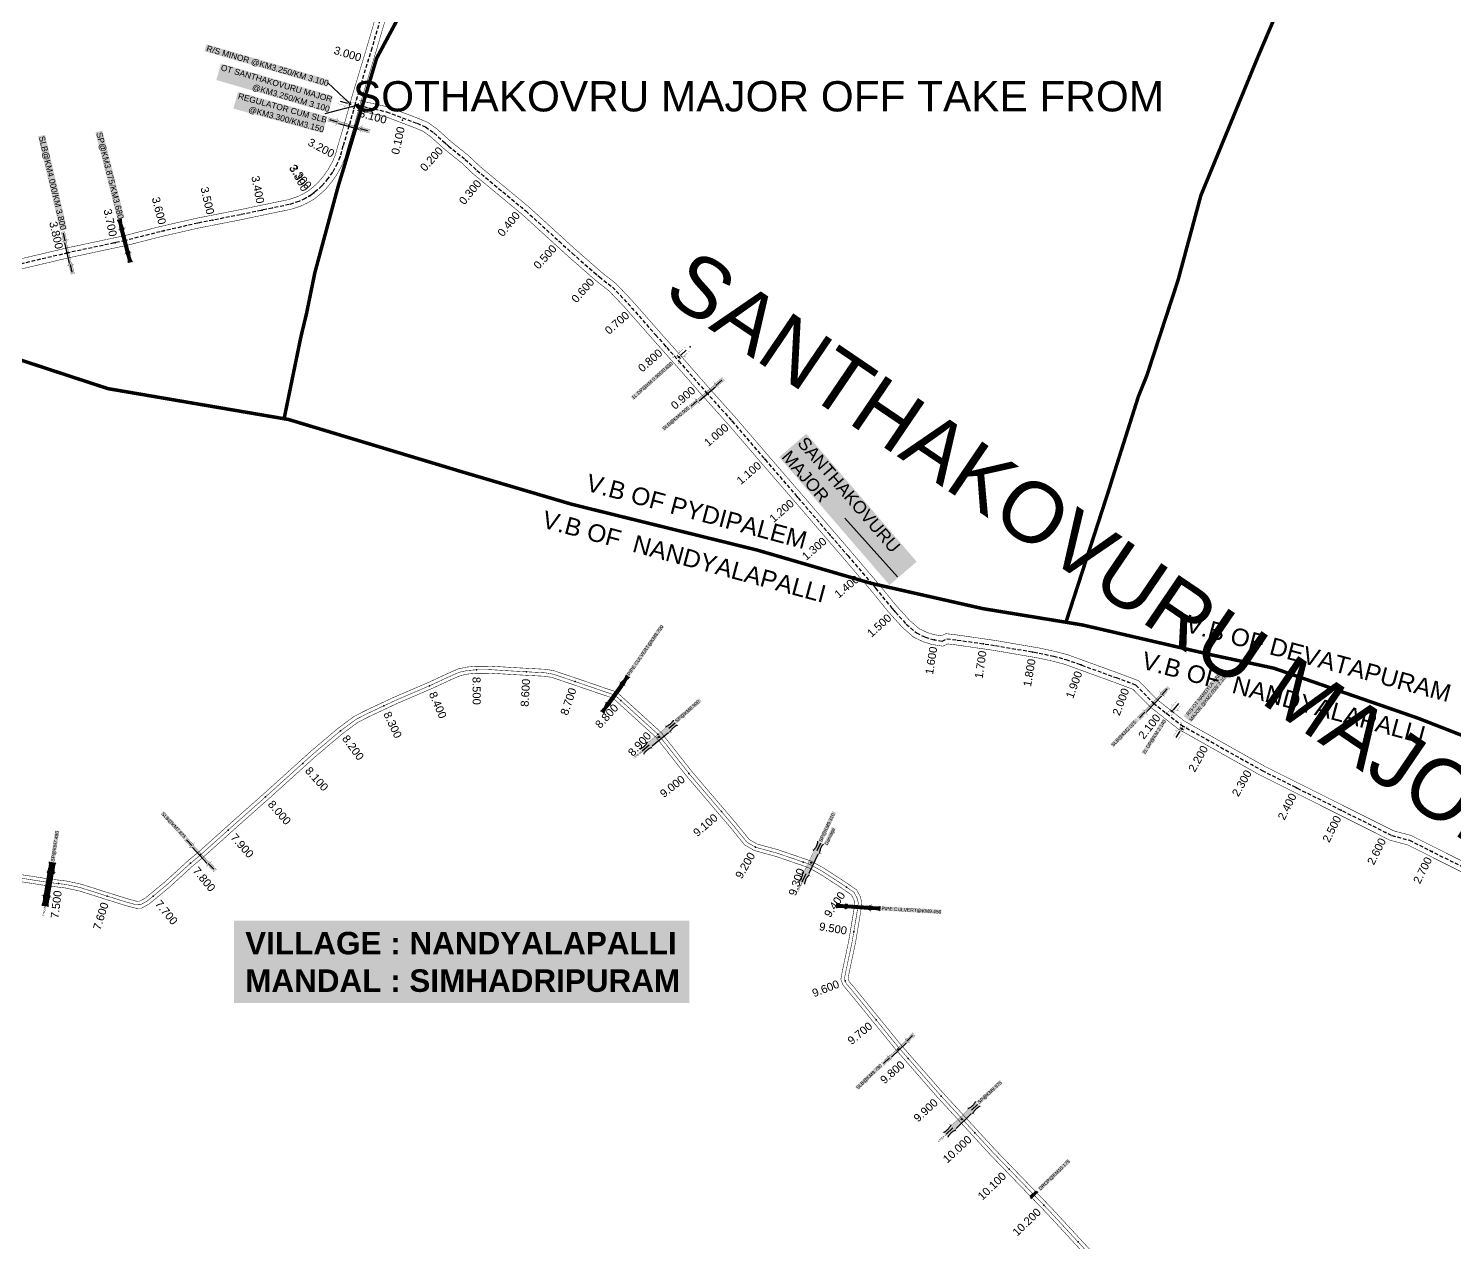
# Model space of a CAD drawing. Header units: inches. Extents: x 174104 to 230935, y 1583276 to 1631460.
# Drawn here: x 194413 to 197264, y 1622188 to 1624615 of the extents above; entities that cross this region are included whole.
import ezdxf
from ezdxf.enums import TextEntityAlignment as Align

# ---------------------------------------------------------------- set-up
doc = ezdxf.new("R2010")
doc.units = ezdxf.units.IN
doc.header["$LTSCALE"] = 15
doc.header["$MEASUREMENT"] = 0
doc.linetypes.add('ACAD_ISO02W100', pattern=[15, 12, -3])
doc.linetypes.add('HIDDEN2', pattern=[0.1875, 0.125, -0.0625])
for name, color, linetype in [('CANAL1', 7, 'Continuous'), ('CHANAGE', 1, 'Continuous'), ('CS', 134, 'Continuous'), ('FeatureAttribs', 7, 'Continuous'), ('POINT', 2, 'Continuous'), ('RE REMARKS', 7, 'Continuous'), ('STRUCTURE', 5, 'Continuous'), ('TEXT', 1, 'Continuous'), ('text2', 7, 'Continuous'), ('VB', 72, 'Continuous'), ('VILLAGE BOUNDRY', 5, 'Continuous')]:
    doc.layers.add(name, color=color, linetype=linetype)
doc.styles.get("Standard").update_dxf_attribs({"font": 'arial.ttf'})
doc.dimstyles.get("Standard").update_dxf_attribs({"dimtxt": 0.18, "dimasz": 0.18, "dimexe": 0.18, "dimexo": 0.0625, "dimgap": 0.09, "dimtad": 0, "dimtih": 1, "dimtoh": 1, "dimdec": 4, "dimzin": 0, "dimdsep": 46, "dimtxsty": 'Standard', "dimcen": 0.09, "dimadec": 0, "dimazin": 0, "dimtfac": 1, "dimtdec": 4, "dimtofl": 0, "dimtmove": 0, "dimatfit": 3, "dimfxl": 1, "dimtolj": 1, "dimtzin": 0, "dimarcsym": 0})

# ---------------------------------------------------------------- blocks, each defined once
blk = doc.blocks.new('FEATURE')
at = {"layer": 'FeatureAttribs'}
blk.add_attdef('NAME', (0, 0), '', height=1, dxfattribs=at)
blk = doc.blocks.new('DROP')
h = blk.add_hatch()
h.set_pattern_fill('ANSI31', color=1, scale=10, angle=45)
h.set_pattern_definition([(90, (-324.4107, -25.7687), (-1.25, 0), [])])
h.paths.add_polyline_path([(-9.9, -4.3), (-13.8, 4.1), (13.8, 4.1), (10.2, -4.3)])
at = {"layer": 'STRUCTURE', "color": 5, "const_width": 0.49}
blk.add_lwpolyline([(-9.9, -4.3), (-13.8, 4.1), (13.8, 4.1), (10.2, -4.3), (-9.9, -4.3)], dxfattribs=at)
at = {"layer": 'STRUCTURE', "color": 5}
blk.add_circle((0, 0), 1.33, dxfattribs=at)
blk = doc.blocks.new('SP')
at = {"layer": 'STRUCTURE'}
h = blk.add_hatch(dxfattribs=at)
h.set_pattern_fill('DASH', color=256, scale=8, style=0)
edge = h.paths.add_edge_path()
edge.add_spline(control_points=[(769825.7, 1706742.1), (769825.3, 1706741.8), (769823.8, 1706740.8), (769820.9, 1706740.3), (769817, 1706739.7), (769811.4, 1706738.9), (769804, 1706739.7), (769798.4, 1706741), (769795.6, 1706741.6)], knot_values=[0, 0, 0, 0, 1.613557, 5.24513, 8.624976, 13.470124, 22.190216, 30.746377, 30.746377, 30.746377, 30.746377], degree=3, periodic=0)
edge.add_line((769795.6, 1706741.6), (769792.6, 1706739.6))
edge.add_line((769792.6, 1706739.6), (769732.6, 1706739.6))
edge.add_line((769732.6, 1706739.6), (769729.6, 1706741.6))
edge.add_spline(control_points=[(769729.6, 1706741.6), (769726.9, 1706740.9), (769721.3, 1706739.5), (769713.9, 1706738.5), (769708.3, 1706739.1), (769704.4, 1706739.6), (769701.5, 1706740), (769700, 1706741), (769699.5, 1706741.3)], knot_values=[0, 0, 0, 0, 8.556161, 17.276253, 22.121402, 25.501247, 29.13282, 30.746377, 30.746377, 30.746377, 30.746377], degree=3, periodic=0)
edge.add_line((769699.5, 1706741.3), (769699.5, 1706722.1))
edge.add_spline(control_points=[(769699.5, 1706722.1), (769700, 1706722.4), (769701.4, 1706723.4), (769704.3, 1706724), (769708.2, 1706724.5), (769713.8, 1706725.3), (769721.2, 1706724.5), (769726.8, 1706723.3), (769729.6, 1706722.6)], knot_values=[0, 0, 0, 0, 1.613557, 5.24513, 8.624976, 13.470124, 22.190216, 30.746377, 30.746377, 30.746377, 30.746377], degree=3, periodic=0)
edge.add_line((769729.6, 1706722.6), (769732.6, 1706724.6))
edge.add_line((769732.6, 1706724.6), (769792.6, 1706724.6))
edge.add_line((769792.6, 1706724.6), (769795.6, 1706722.6))
edge.add_spline(control_points=[(769795.6, 1706722.6), (769798.4, 1706723.3), (769803.9, 1706724.8), (769811.3, 1706725.8), (769817, 1706725.1), (769820.9, 1706724.7), (769823.8, 1706724.2), (769825.2, 1706723.3), (769825.7, 1706723)], knot_values=[0, 0, 0, 0, 8.556161, 17.276253, 22.121402, 25.501247, 29.13282, 30.746377, 30.746377, 30.746377, 30.746377], degree=3, periodic=0)
edge.add_line((769825.7, 1706723), (769825.7, 1706742.1))
h.paths.add_polyline_path([(769764.2, 1706732.1, -1), (769761.1, 1706732.1, -1)], flags=0)
h.paths.add_polyline_path([(769761.1, 1706732.1, 1), (769764.2, 1706732.1, 1)], flags=16)
at = {"layer": 'STRUCTURE', "const_width": 0.628}
for points in [[(769726.6, 1706747.6), (769726.6, 1706743.6), (769732.6, 1706739.6), (769792.6, 1706739.6), (769798.6, 1706743.6), (769798.6, 1706747.6)], [(769726.6, 1706716.6), (769726.6, 1706720.6), (769732.6, 1706724.6), (769792.6, 1706724.6), (769798.6, 1706720.6), (769798.6, 1706716.6)]]:
    blk.add_lwpolyline(points, dxfattribs=at)
at = {"layer": 'STRUCTURE', "color": 3}
blk.add_lwpolyline([(769732.6, 1706724.6), (769792.6, 1706724.6)], dxfattribs=at)
blk.add_lwpolyline([(769732.6, 1706724.6), (769792.6, 1706724.6)], dxfattribs=at)
at = {"layer": 'STRUCTURE', "color": 0}
blk.add_circle((769762.6, 1706732.1), 1.55, dxfattribs=at)
at = {"layer": 'STRUCTURE'}
for points in [[(769699.5, 1706741.3), (769700.9, 1706740.5), (769704.4, 1706739.6), (769707.8, 1706739.2), (769712.6, 1706738.8), (769721.3, 1706739.7), (769729.6, 1706741.6)], [(769699.5, 1706722.1), (769700.9, 1706723), (769704.4, 1706724), (769707.7, 1706724.5), (769712.5, 1706725), (769721.2, 1706724.4), (769729.6, 1706722.6)], [(769825.7, 1706742.1), (769824.3, 1706741.3), (769820.8, 1706740.3), (769817.5, 1706739.8), (769812.7, 1706739.2), (769804, 1706739.9), (769795.6, 1706741.6)], [(769825.7, 1706723), (769824.3, 1706723.8), (769820.8, 1706724.7), (769817.4, 1706725.1), (769812.6, 1706725.5), (769803.9, 1706724.6), (769795.6, 1706722.6)]]:
    blk.add_spline(points, degree=3, dxfattribs=at)
at = {"layer": 'STRUCTURE', "color": 0}
blk.add_text('STREAM', height=5, dxfattribs=at).set_placement((769684.3, 1706732.1), align=Align.MIDDLE_CENTER)
for points in [[(769727.4, 1706732.1), (769700.8, 1706732.1)], [(769824.4, 1706732.1), (769800.5, 1706732.1)]]:
    blk.add_leader(points, dimstyle='Standard', override={"dimasz": 10, "dimgap": 0.09, "dimtad": 0}, dxfattribs=at)
blk = doc.blocks.new('SLB')
at = {"layer": 'STRUCTURE'}
h = blk.add_hatch(dxfattribs=at)
h.set_pattern_fill('DOTS', color=6, scale=20, angle=320.3722, style=0)
h.set_pattern_definition([(320.372247934, (-159.4327, -72.9564), (1.2786241598, 0.5641323054), [0, -1.25])])
h.paths.add_polyline_path([(769699.5, 1706871.1), (769699.5, 1706861.1), (769729.1, 1706861.1), (769732.1, 1706863.1), (769792.1, 1706863.1), (769795.1, 1706861.1), (769824.7, 1706861.1), (769824.7, 1706871.1), (769795.1, 1706871.1), (769792.1, 1706869.1), (769732.1, 1706869.1), (769729.1, 1706871.1)])
at = {"layer": 'STRUCTURE', "color": 6, "linetype": 'ACAD_ISO02W100', "ltscale": 0.5, "const_width": 0.5}
for points in [[(769699.5, 1706871.1), (769729.1, 1706871.1)], [(769795.1, 1706871.1), (769824.7, 1706871.1)], [(769699.5, 1706861.1), (769729.1, 1706861.1)], [(769795.1, 1706861.1), (769824.7, 1706861.1)]]:
    blk.add_lwpolyline(points, dxfattribs=at)
at = {"layer": 'STRUCTURE', "color": 6, "const_width": 0.628}
for points in [[(769726.1, 1706877.1), (769726.1, 1706873.1), (769732.1, 1706869.1), (769792.1, 1706869.1), (769798.1, 1706873.1), (769798.1, 1706877.1)], [(769726.1, 1706855.1), (769726.1, 1706859.1), (769732.1, 1706863.1), (769792.1, 1706863.1), (769798.1, 1706859.1), (769798.1, 1706855.1)]]:
    blk.add_lwpolyline(points, dxfattribs=at)
at = {"layer": 'STRUCTURE', "color": 6}
blk.add_lwpolyline([(769732.1, 1706863.1), (769792.1, 1706863.1)], dxfattribs=at)
blk.add_lwpolyline([(769732.1, 1706863.1), (769792.1, 1706863.1)], dxfattribs=at)
at = {"layer": 'STRUCTURE', "color": 0}
blk.add_circle((769762.1, 1706866.1), 1.24, dxfattribs=at)
for points in [[(769703.8, 1706866), (769726.7, 1706866)], [(769818.6, 1706865.8), (769795.7, 1706865.8)]]:
    blk.add_leader(points, dimstyle='Standard', override={"dimasz": 10, "dimgap": 0.09, "dimtad": 0}, dxfattribs=at)
blk = doc.blocks.new('PIPE C')
at = {"layer": 'STRUCTURE'}
h = blk.add_hatch(dxfattribs=at)
h.set_pattern_fill('DASH', color=256, scale=5.6, angle=-90, style=0)
h.set_pattern_definition([(270, (-1194663.9188, 538833.8274), (0.7, -0.7), [0.7, -0.7])])
edge = h.paths.add_edge_path()
edge.add_spline(control_points=[(4.6, -44.2), (4.4, -43.9), (3.7, -42.8), (3.2, -40.8), (2.9, -38.1), (2.3, -34.2), (2.9, -29), (3.8, -25), (4.2, -23.1)], knot_values=[0, 0, 0, 0, 1.613557, 5.24513, 8.624976, 13.470124, 22.190216, 30.746377, 30.746377, 30.746377, 30.746377], degree=3, periodic=0)
edge.add_line((4.2, -23.1), (2.8, -21))
edge.add_line((2.8, -21), (2.8, 21))
edge.add_line((2.8, 21), (4.2, 23.1))
edge.add_spline(control_points=[(4.2, 23.1), (3.7, 25), (2.7, 28.9), (2, 34.1), (2.4, 38), (2.7, 40.8), (3.1, 42.8), (3.8, 43.8), (4, 44.2)], knot_values=[0, 0, 0, 0, 8.556161, 17.276253, 22.121402, 25.501247, 29.13282, 30.746377, 30.746377, 30.746377, 30.746377], degree=3, periodic=0)
edge.add_line((4, 44.2), (-4.6, 44.2))
edge.add_spline(control_points=[(-4.6, 44.2), (-4.4, 43.9), (-3.7, 42.8), (-3.2, 40.8), (-2.9, 38.1), (-2.3, 34.2), (-2.9, 29), (-3.8, 25), (-4.2, 23.1)], knot_values=[0, 0, 0, 0, 1.613557, 5.24513, 8.624976, 13.470124, 22.190216, 30.746377, 30.746377, 30.746377, 30.746377], degree=3, periodic=0)
edge.add_line((-4.2, 23.1), (-2.8, 21))
edge.add_line((-2.8, 21), (-2.8, -21))
edge.add_line((-2.8, -21), (-4.2, -23.1))
edge.add_spline(control_points=[(-4.2, -23.1), (-3.7, -25), (-2.7, -28.9), (-2, -34.1), (-2.4, -38), (-2.7, -40.8), (-3.1, -42.8), (-3.8, -43.8), (-4, -44.2)], knot_values=[0, 0, 0, 0, 8.556161, 17.276253, 22.121402, 25.501247, 29.13282, 30.746377, 30.746377, 30.746377, 30.746377], degree=3, periodic=0)
edge.add_line((-4, -44.2), (4.6, -44.2))
blk.add_circle((0, 0), 0.657)
at = {"layer": 'STRUCTURE', "const_width": 0.44}
for points in [[(-8.4, 25.2), (-5.6, 25.2), (-2.8, 21), (-2.8, -21), (-5.6, -25.2), (-8.4, -25.2)], [(8.4, 25.2), (5.6, 25.2), (2.8, 21), (2.8, -21), (5.6, -25.2), (8.4, -25.2)]]:
    blk.add_lwpolyline(points, dxfattribs=at)
at = {"layer": 'STRUCTURE', "color": 3}
for points in [[(-2.8, 21), (-2.8, -21)], [(-2.8, 21), (-2.8, -21)], [(2.8, 21), (2.8, -21)]]:
    blk.add_lwpolyline(points, dxfattribs=at)
at = {"layer": 'STRUCTURE'}
for points in [[(-4.6, 44.2), (-4, 43.2), (-3.3, 40.8), (-2.9, 38.4), (-2.5, 35.1), (-3, 29), (-4.2, 23.1)], [(4, 44.2), (3.4, 43.2), (2.8, 40.7), (2.5, 38.4), (2.2, 35), (2.8, 28.9), (4.2, 23.1)], [(-4, -44.2), (-3.4, -43.2), (-2.8, -40.7), (-2.5, -38.4), (-2.2, -35), (-2.8, -28.9), (-4.2, -23.1)], [(4.6, -44.2), (4, -43.2), (3.3, -40.8), (2.9, -38.4), (2.5, -35.1), (3, -29), (4.2, -23.1)]]:
    blk.add_spline(points, degree=3, dxfattribs=at)
at = {"layer": 'STRUCTURE', "color": 0}
for points in [[(-0.2, 44.3), (-0.2, 28.7)], [(0, -23.2), (0, -38.9)]]:
    blk.add_leader(points, dimstyle='Standard', override={"dimscale": 0.062085, "dimtxt": 50, "dimasz": 100, "dimgap": 0.09, "dimtad": 0, "dimzin": 2}, dxfattribs=at)
blk = doc.blocks.new('OT')
at = {"layer": 'STRUCTURE', "color": 190}
for points, const_width in [([(769751.4, 1706595.8), (769729.4, 1706595.8)], 0.5), ([(769775.2, 1706601.8), (769775.2, 1706597.8), (769769.2, 1706593.8), (769761.8, 1706593.8), (769754.4, 1706593.8), (769748.4, 1706597.8), (769748.4, 1706601.8)], 0.5), ([(769761.8, 1706593.8), (769761.8, 1706581)], 2.5), ([(769751.4, 1706579), (769729.4, 1706579)], 0.5), ([(769748.4, 1706573), (769748.4, 1706577), (769754.4, 1706581), (769761.8, 1706581), (769761.8, 1706581), (769761.8, 1706581), (769769.2, 1706581), (769775.2, 1706577), (769775.2, 1706573)], 0.5)]:
    blk.add_lwpolyline(points, dxfattribs=dict(at, const_width=const_width))
at = {"layer": 'STRUCTURE', "color": 0}
blk.add_circle((769761.8, 1706587.4), 1.87, dxfattribs=at)
blk.add_leader([(769732.6, 1706587.4), (769753.8, 1706587.4)], dimstyle='Standard', override={"dimasz": 10, "dimgap": 0.09, "dimtad": 0}, dxfattribs=at)

msp = doc.modelspace()

# ---------------------------------------------------------------- linework, layer by layer
at = {"layer": 'CANAL1', "color": 200, "const_width": 1}
for points in [[(195125.38051, 1624699.43614), (195090.03511, 1624578.12156), (195060.57415, 1624480.62043), (195044.41091, 1624422.53771), (195032.39213, 1624382.18639), (195026.48971, 1624361.02153), (195021.46019, 1624349.10243), (195012.4731, 1624332.72264), (195003.95347, 1624320.68504), (194992.67455, 1624307.01992), (194984.5537, 1624299.69146), (194973.39924, 1624290.36157), (194961.80867, 1624283.62652), (194950.19701, 1624278.12355), (194932.18774, 1624272.31708), (194898.64424, 1624265.47146), (194835.14633, 1624252.11886), (194749.73011, 1624235.36592), (194674.07101, 1624218.07485), (194604.26211, 1624200.22783), (194491.16653, 1624176.13392), (194318.90334, 1624135.46762)], [(195144.51206, 1624693.60117), (195109.20895, 1624572.43175), (195079.78297, 1624475.04638), (195063.63032, 1624417.00173), (195051.60995, 1624376.64508), (195045.41207, 1624354.42078), (195039.48792, 1624340.38156), (195029.45788, 1624322.10087), (195019.85006, 1624308.52576), (195007.16416, 1624293.156), (194997.67377, 1624284.59161), (194984.92246, 1624273.92609), (194971.13179, 1624265.9126), (194957.57967, 1624259.49001), (194937.27147, 1624252.94233), (194902.70171, 1624245.88727), (194839.12901, 1624232.51894), (194753.88372, 1624215.79953), (194678.77662, 1624198.63461), (194608.82451, 1624180.75098), (194495.54825, 1624156.61858), (194323.04945, 1624115.89666)], [(195069.81345, 1624451.24198), (195126.43812, 1624438.55369), (195186.2444, 1624415.82863), (195201.91584, 1624409.18288), (195217.57001, 1624398.05235), (195246.47288, 1624372.03024), (195279.66961, 1624345.46604), (195302.94076, 1624323.42352), (195400.78949, 1624242.42953), (195493.63484, 1624157.74451), (195548.08044, 1624110.17589), (195573.8689, 1624090.03593), (195604.18581, 1624058.19892), (195659.41419, 1623995.40277), (195705.78779, 1623943.21676), (195760.54998, 1623880.5798), (195812.36196, 1623822.90535), (195878.12269, 1623746.26256), (195959.25161, 1623652.50491), (196043.59709, 1623554.37339), (196098.87261, 1623489.51852), (196131.35401, 1623449.3872), (196161.03464, 1623416.57793), (196182.80737, 1623397.70257), (196202.07426, 1623388.61516), (196218.88734, 1623383.28105), (196241.1475, 1623379.74139), (196250.71763, 1623384.26944), (196268.72187, 1623382.1568), (196344.45337, 1623371.18706), (196431.69405, 1623356.18001), (196459.741, 1623350.05476), (196484.12294, 1623343.72077), (196584.0405, 1623307.53524), (196621.24867, 1623293.50822), (196655.46453, 1623258.55319), (196712.21891, 1623213.72162), (196874.47769, 1623122.40175), (197134.983, 1622991.86095), (197170.23675, 1622982.49016), (197311.75796, 1622911.41265)], [(195074.18655, 1624470.75802), (195132.20598, 1624457.7572), (195193.70321, 1624434.38961), (195211.72985, 1624426.74511), (195230.0971, 1624413.6855), (195259.42275, 1624387.28275), (195292.81722, 1624360.56031), (195316.20881, 1624338.40372), (195413.91239, 1624257.52987), (195506.95475, 1624172.66516), (195560.82462, 1624125.59954), (195587.33825, 1624104.89324), (195618.94247, 1624071.70439), (195674.39842, 1624008.64949), (195720.79158, 1623956.44147), (195775.51815, 1623893.84525), (195827.39223, 1623836.10167), (195893.27404, 1623759.31777), (195974.39731, 1623665.56664), (196058.79159, 1623567.37834), (196114.25886, 1623502.2985), (196146.55428, 1623462.39695), (196175.05227, 1623430.89499), (196193.82855, 1623414.61734), (196209.3968, 1623407.27442), (196223.50757, 1623402.79764), (196238.18239, 1623400.46416), (196247.35012, 1623404.8018), (196271.32131, 1623401.989), (196347.58275, 1623390.94249), (196435.52489, 1623375.81479), (196464.39078, 1623369.51068), (196490.05532, 1623362.84349), (196590.97345, 1623326.29561), (196632.44514, 1623310.66128), (196668.86376, 1623273.45591), (196723.38992, 1623230.38446), (196883.86779, 1623140.0669), (197142.10632, 1623010.662), (197177.36892, 1623001.28885), (197320.38879, 1622929.45865)], [(194376.6346, 1622926.48419), (194454.19105, 1622914.4963), (194489.05533, 1622910.34314), (194518.43077, 1622904.08675), (194567.66525, 1622888.48581), (194613.57351, 1622874.15058), (194630.03185, 1622869.84165), (194635.52472, 1622870.04749), (194646.66832, 1622876.07767), (194686.48433, 1622908.9848), (194731.26102, 1622949.93888), (194754.29875, 1622969.25437), (194822.20149, 1623030.23873), (194887.63897, 1623088.23098), (194977.21458, 1623169.20414), (195031.49542, 1623215.13906), (195064.30992, 1623239.41792), (195086.40393, 1623250.77938), (195143.36327, 1623277.55534), (195214.59978, 1623308.10364), (195251.94802, 1623325.47013), (195272.71704, 1623334.52524), (195289.64103, 1623338.00297), (195306.78285, 1623339.51624), (195339.52257, 1623339.71449), (195385.02757, 1623336.89505), (195447.49392, 1623333.53898), (195464.34772, 1623330.58247), (195589.18674, 1623288.06555), (195677.79298, 1623207.51203), (195739.64802, 1623128.99475), (195827.37553, 1623026.22613), (195854.24972, 1622993.22602), (195869.84188, 1622984.27744), (195912.60208, 1622972.53192), (195977.9225, 1622950.09416), (196001.18743, 1622937.30867), (196039.09735, 1622912.85029), (196068.74173, 1622892.67444), (196076.01893, 1622879.18959), (196079.27543, 1622866.99397), (196076.64802, 1622847.53043), (196066.77131, 1622788.30035), (196053.71482, 1622726.78436), (196051.66365, 1622715.23616), (196054.08758, 1622709.0133), (196066.33923, 1622694.47561), (196157.0748, 1622583.15769), (196239.95918, 1622488.33799), (196346.77498, 1622372.04155), (196458.4356, 1622256.42656), (196555.19665, 1622151.73031)], [(194373.85553, 1622912.7475), (194452.29317, 1622900.6234), (194486.76439, 1622896.51706), (194514.84972, 1622890.53544), (194563.46431, 1622875.13092), (194609.71205, 1622860.68969), (194628.48807, 1622855.77397), (194639.31403, 1622856.17966), (194654.53347, 1622864.41542), (194695.67389, 1622898.41715), (194740.48706, 1622939.40458), (194763.47613, 1622958.67928), (194831.52166, 1623019.79188), (194896.97606, 1623077.79912), (194986.43304, 1623158.66505), (195040.19004, 1623204.15668), (195071.72312, 1623227.48743), (195092.58504, 1623238.21532), (195149.10179, 1623264.78322), (195220.31136, 1623295.31996), (195257.69791, 1623312.70427), (195276.96968, 1623321.10659), (195291.67225, 1623324.12784), (195307.4419, 1623325.51998), (195339.13162, 1623325.71187), (195384.21913, 1623322.9183), (195445.90318, 1623319.60425), (195460.86072, 1623316.98039), (195581.92074, 1623275.7505), (195667.51512, 1623197.93512), (195728.82115, 1623120.11473), (195816.62225, 1623017.25989), (195845.03171, 1622982.37456), (195864.41711, 1622971.24898), (195908.4698, 1622959.14844), (195972.23527, 1622937.2448), (195994.01224, 1622925.27704), (196031.36272, 1622901.17959), (196058.04254, 1622883.02141), (196062.91723, 1622873.98846), (196065.02638, 1622866.0897), (196062.80294, 1622849.61874), (196053.01256, 1622790.90631), (196039.9714, 1622729.46262), (196037.19227, 1622713.81593), (196041.88537, 1622701.76752), (196055.55995, 1622685.54138), (196146.37543, 1622574.12544), (196229.53186, 1622478.99451), (196336.58285, 1622362.44201), (196448.25854, 1622246.81141), (196544.77811, 1622142.37644)]]:
    msp.add_lwpolyline(points, dxfattribs=at)
at = {"layer": 'CANAL1', "color": 1, "linetype": 'HIDDEN2', "ltscale": 4}
for points in [[(195134.94628, 1624696.51866), (195099.62203, 1624575.27665), (195070.17856, 1624477.83341), (195065.8294, 1624462.20467), (195054.35284, 1624420.96359), (195054.02061, 1624419.76972), (195042.00104, 1624379.41574), (195035.95089, 1624357.72116), (195030.47405, 1624344.74199), (195020.96549, 1624327.41175), (195011.90177, 1624314.6054), (194999.91935, 1624300.08796), (194991.11373, 1624292.14154), (194979.16085, 1624282.14383), (194966.47023, 1624274.76956), (194953.88834, 1624268.80678), (194934.72961, 1624262.6297), (194900.67297, 1624255.67937), (194837.13767, 1624242.3189), (194751.80692, 1624225.58272), (194676.42381, 1624208.35473), (194606.54331, 1624190.4894), (194493.35739, 1624166.37625), (194492.05903, 1624166.06975), (194320.97639, 1624125.68214)], [(195072, 1624461), (195129.32205, 1624448.15545), (195189.9738, 1624425.10912), (195206.82285, 1624417.96399), (195223.83355, 1624405.86893), (195252.94782, 1624379.65649), (195286.24341, 1624353.01318), (195309.57479, 1624330.91362), (195407.35094, 1624249.9797), (195500.29479, 1624165.20484), (195554.45253, 1624117.88771), (195580.60358, 1624097.46459), (195611.56414, 1624064.95165), (195666.90631, 1624002.02613), (195713.28969, 1623949.82911), (195768.03407, 1623887.21253), (195819.8771, 1623829.50351), (195885.69836, 1623752.79017), (195966.82446, 1623659.03578), (196051.19434, 1623560.87587), (196106.56574, 1623495.90851), (196138.95414, 1623455.89207), (196168.04346, 1623423.73646), (196188.31796, 1623406.15996), (196205.73553, 1623397.94479), (196221.19745, 1623393.03935), (196239.66495, 1623390.10278), (196249.03388, 1623394.53562), (196270.02159, 1623392.0729), (196346.01806, 1623381.06477), (196433.60947, 1623365.9974), (196462.06589, 1623359.78272), (196487.08913, 1623353.28213), (196587.50697, 1623316.91542), (196626.84691, 1623302.08475), (196662.16414, 1623266.00455), (196717.80442, 1623222.05304), (196879.17274, 1623131.23432), (197138.54466, 1623001.26148), (197173.80283, 1622991.8895), (197316.07337, 1622920.43565)]]:
    msp.add_lwpolyline(points, dxfattribs=at)
at = {"layer": 'CANAL1', "color": 1, "linetype": 'HIDDEN2', "ltscale": 4, "const_width": 1}
msp.add_lwpolyline([(194375.24506, 1622919.61584), (194453.24211, 1622907.55985), (194487.90986, 1622903.4301), (194516.64024, 1622897.3111), (194565.56478, 1622881.80836), (194611.64278, 1622867.42013), (194629.25996, 1622862.80781), (194637.41937, 1622863.11357), (194650.60089, 1622870.24655), (194691.07911, 1622903.70098), (194735.87404, 1622944.67173), (194758.88744, 1622963.96682), (194826.86157, 1623025.0153), (194892.30751, 1623083.01505), (194981.82381, 1623163.93459), (195035.84273, 1623209.64787), (195068.01652, 1623233.45267), (195089.49449, 1623244.49735), (195146.23253, 1623271.16928), (195217.45557, 1623301.7118), (195254.82297, 1623319.0872), (195274.84336, 1623327.81591), (195290.65664, 1623331.0654), (195307.11237, 1623332.51811), (195339.3271, 1623332.71318), (195384.62335, 1623329.90667), (195446.69855, 1623326.57161), (195462.60422, 1623323.78143), (195585.55374, 1623281.90802), (195672.65405, 1623202.72358), (195734.23458, 1623124.55474), (195821.99889, 1623021.74301), (195849.64071, 1622987.80029), (195867.1295, 1622977.76321), (195910.53594, 1622965.84018), (195975.07888, 1622943.66948), (195997.59983, 1622931.29285), (196035.23003, 1622907.01494), (196063.39213, 1622887.84792), (196069.46808, 1622876.58903), (196072.15091, 1622866.54183), (196069.72548, 1622848.57459), (196059.89193, 1622789.60333), (196046.84311, 1622728.12349), (196044.42796, 1622714.52604), (196047.98647, 1622705.39041), (196060.94959, 1622690.00849), (196151.72511, 1622578.64156), (196234.74552, 1622483.66625), (196341.67892, 1622367.24178), (196453.34707, 1622251.61899), (196549.98738, 1622147.05338)], dxfattribs=at)
at = {"layer": 'CS', "color": 3}
for p in [(195308.88336, 1623332.52883), (195408.76113, 1623328.60985), (195506.01497, 1623308.99686), (195215.14365, 1623300.72038), (195123.58967, 1623260.52512), (195597.37404, 1623271.16198), (195037.32884, 1623210.74742), (195671.36705, 1623203.89361), (194961.50813, 1623145.56994), (195733.46055, 1623125.53728), (194887.281, 1623078.56043), (195798.34796, 1623049.44895), (194812.52603, 1623012.14036), (195866.81177, 1622977.94555), (194737.50443, 1622946.0387), (195962.19276, 1622948.0959), (194473.69017, 1622905.124), (194570.32131, 1622880.3231), (194662.43059, 1622880.02355), (196048.37025, 1622898.07176), (196063.06306, 1622808.62039), (196045.90183, 1622710.74224), (196107.79221, 1622632.54015), (196171.77491, 1622555.70461), (196237.66722, 1622480.48524), (196305.31217, 1622406.83633), (196373.80093, 1622333.98219), (196443.2708, 1622262.0521), (196511.37527, 1622188.832)]:
    msp.add_point(p, dxfattribs=at)
at = {"layer": 'POINT'}
for p in [(195072, 1624461, 10), (195072, 1624461, 36), (195100, 1624449, 37), (195054, 1624421, 11), (194606, 1624190, 12), (194492, 1624166, 13), (195736, 1623978, 42), (195769, 1623886, 38), (195586, 1623284, 102), (196702, 1623253, 43), (196721, 1623219, 40), (195673, 1623198, 103), (194757, 1622963, 101), (195978, 1622947, 104), (194454, 1622904, 100), (196072, 1622858, 105), (196152, 1622574, 106), (196279, 1622434, 107), (196425, 1622285, 108)]:
    msp.add_point(p, dxfattribs=at)
at = {"layer": 'text2', "color": 3}
for p in [(195092.27049, 1624550.94672), (195063.76413, 1624454.78309), (195161.19384, 1624431.55805), (195036.13032, 1624358.36457), (195247.11904, 1624384.90431), (195322.96098, 1624319.83324), (194975.85407, 1624280.22232), (194983.92847, 1624286.13159), (194880.47537, 1624251.43213), (195399.99432, 1624256.06912), (194782.16629, 1624231.5372), (194586.77106, 1624186.27712), (194684.18397, 1624210.12823), (195474.17813, 1624189.02607), (194488.69139, 1624165.27475), (195548.98142, 1624122.66777), (195621.24436, 1624053.94498), (195687.40397, 1623978.95932), (195753.45965, 1623903.88274), (195820.06014, 1623829.29018), (195885.17746, 1623753.39727), (195950.60914, 1623677.77522), (196015.85422, 1623601.99224), (196080.89205, 1623526.03149), (196144.95118, 1623449.26289), (196224.42347, 1623392.52637), (196322.54407, 1623384.46499), (196421.19494, 1623368.13293), (196517.57376, 1623342.242), (196611.48188, 1623307.87718), (196688.13095, 1623245.49278), (196771.99674, 1623191.55339), (196859.14298, 1623142.50715), (196948.02738, 1623096.73084), (197037.43051, 1623051.93039), (197126.83364, 1623007.12994), (197218.85798, 1622969.26104)]:
    msp.add_point(p, dxfattribs=at)
at = {"layer": 'VILLAGE BOUNDRY', "linetype": 'HIDDEN2', "ltscale": 20, "const_width": 7}
for points in [[(197318.26683, 1625448.64559), (197244.11449, 1625502.05586), (197201.00725, 1625431.22279), (197246.72098, 1625410.26979), (197220.17454, 1625358.64981), (197211.80289, 1625346.87974), (197091.098, 1625083.64396), (196975.97185, 1624804.3087), (196871.59978, 1624559.65725), (196756.83038, 1624280.78913), (196711.05472, 1624110.9186), (196648.89861, 1623921.13137), (196631.92531, 1623878.82882), (196577.28522, 1623706.45908), (196575.10613, 1623698.98627), (196487.08447, 1623427.65838)], [(195200.48198, 1624724.93206), (195109.32057, 1624555.25655), (195047.38079, 1624348.30664), (195032.18129, 1624298.43906), (194985.71387, 1624126.26871), (194969.28166, 1624045.54937), (194957.67649, 1623997.22058), (194924.4948, 1623835.51087)]]:
    msp.add_lwpolyline(points, dxfattribs=at)
at = {"layer": 'VILLAGE BOUNDRY', "linetype": 'HIDDEN2', "ltscale": 20}
msp.add_lwpolyline([(194239.72552, 1624003.6721, 7, 7, 0), (194571.95711, 1623894.67556, 7, 7, 0), (194933, 1623833, 7, 7, 0), (195128.35256, 1623774.0862, 7, 7, 0), (195276.38523, 1623729.39135, 7, 7, 0), (195498.72327, 1623663.63933, 7, 7, 0), (195687.03563, 1623617.09017, 7, 7, 0), (195870.14594, 1623571.82692, 7, 7, 0), (196097.62741, 1623505.48979, 7, 7, 0), (196321.065, 1623454.83666, 7, 7, 0), (196519.9348, 1623422.2806, 7, 7, 0), (196780.36296, 1623361.95331, 7, 7, 0), (196902.44235, 1623335.87043, 7, 7, 0), (197191.6708, 1623235.5609, 7, 7, 0), (197409.87064, 1623150.15778, 7, 7, 0)], format="xyseb", dxfattribs=at)

# ---------------------------------------------------------------- block references
at = {"xscale": 0.7, "yscale": 0.7, "zscale": 0.7, "rotation": 224.648353763952}
msp.add_blockref('DROP', (196422.61772, 1622283.43659), dxfattribs=at)
at = {"layer": 'CHANAGE', "color": 3}
for p, rotation in [((195586, 1623284, 102), 324.4017072141161), ((196071.97983, 1622857.99686, 207), 265.7530943010796)]:
    msp.add_blockref('PIPE C', p, dxfattribs=dict(at, rotation=rotation))
at = {"layer": 'FeatureAttribs'}
ref = msp.add_blockref('FEATURE', (195062.1, 1624448.8015), dxfattribs=at)
ref.add_attrib('NAME', 'SOTHAKOVRU MAJOR OFF TAKE FROM ', (195062.1, 1624448.8015), dxfattribs={"height": 60.54497})
at = {"layer": 'STRUCTURE', "color": 0}
for name, p, xscale, yscale, zscale, rotation in [('OT', (-647785.30103, 620942.09608), 0.7, 0.7, 0.7, 344.2515574712339), ('SLB', (-655755.80128, 627412.38837, 11), 0.6999999999999998, 0.6999999999999998, 0.6999999999999998, 343.7982127074634), ('SLB', (-1091695.30248, 1876407.37755, 13), 0.6999999999999998, 0.6999999999999998, 0.6999999999999998, 283.1786395076756), ('OT', (-228982.62333, 2863744.26389, -43), 0.7, 0.7, 0.7, 223.1871040579815), ('SLB', (557540.21408, 364114.1642, 38), 0.6999999999999998, 0.6999999999999998, 0.6999999999999998, 40.29699677433614), ('SLB', (686305.13741, 407472.74566), 0.6999999999999998, 0.6999999999999998, 0.6999999999999998, 46.21080337494345), ('OT', (-363372.28305, 2808052.30806), 0.7, 0.7, 0.7, 229.5786025751403), ('SP', (554252.00133, 362602.53439, 103), 0.7, 0.7, 0.7, 40.15462430369849), ('OT', (925574.03142, 534083.53302, 40), 0.7, 0.7, 0.7, 58.06866869736879), ('SLB', (-1048360.18176, 1207555.77567, 101), 0.7, 0.7, 0.7, 312.7522768155317), ('SP', (1045496.56433, 624949.98749, 104), 0.7, 0.7, 0.7, 64.68132301404869), ('SP', (1281952.43213, 891448.60954, 100), 0.7, 0.7, 0.7, 80.35119172267245), ('SLB', (635226.15895, 387617.57463, 106), 0.7, 0.7, 0.7, 43.84665451045282), ('SP', (628020.44715, 384985.35422, 107), 0.7, 0.7, 0.7, 43.50981037522858)]:
    msp.add_blockref(name, p, dxfattribs=dict(at, xscale=xscale, yscale=yscale, zscale=zscale, rotation=rotation))
at = {"layer": 'text2', "color": 3, "rotation": 194.2436651857885}
msp.add_blockref('PIPE C', (194606, 1624190, 12), dxfattribs=at)

# ---------------------------------------------------------------- texts
at = {"color": 0}
msp.add_text('SANTHAKOVURU MAJOR', height=120, rotation=325.83937859, dxfattribs=at).set_placement((195678.22726, 1624079.06026))
at = {"layer": 'CHANAGE'}
for s, rotation, p in [('3.000', 343.18727256, (195078.19734, 1624555.83421)), ('0.100', 77.36996363, (195158.13267, 1624417.89682)), ('3.200', 332.0721147, (195023.21204, 1624362.9021)), ('0.200', 48.00235628, (195237.75164, 1624374.4999)), ('3.300', 309.90999076, (194974.9463, 1624296.87034)), ('3.300', 297.32541049, (194967.22657, 1624290.81006)), ('3.400', 281.09673491, (194877.31535, 1624264.98619)), ('0.300', 50.38384475, (195314.034, 1624309.04857)), ('3.600', 284.34080484, (194681.27257, 1624223.26522)), ('3.500', 282.87324372, (194777.3616, 1624243.24997)), ('3.700', 282.02651056, (194582.82806, 1624199.05913)), ('0.400', 50.38384475, (195391.06735, 1624245.28445)), ('3.800', 283.28267546, (194475.26258, 1624174.29122, 13)), ('0.500', 47.6317955, (195464.74363, 1624178.68245)), ('0.600', 48.85658338, (195539.77018, 1624112.12486)), ('0.700', 41.33120371, (195610.73169, 1624044.69923)), ('0.800', 41.62497081, (195676.93885, 1623969.65979)), ('0.900', 41.16252885, (195742.91981, 1623894.66798)), ('1.000', 40.63011852, (195809.43513, 1623820.17375)), ('1.100', 40.63011852, (195874.55245, 1623744.28084)), ('1.200', 40.86978542, (195940.02236, 1623668.61443)), ('1.300', 40.67954012, (196005.23708, 1623592.86666)), ('1.400', 40.44081027, (196070.23698, 1623516.95022)), ('1.500', 42.13380924, (196134.56906, 1623439.87079)), ('1.600', 80.96487884, (196222.22491, 1623378.70008)), ('1.700', 81.75800375, (196320.53711, 1623370.60959)), ('1.800', 80.23956961, (196418.82153, 1623354.33558)), ('8.600', 86.92467764, (195408.01004, 1623314.63001)), ('1.900', 70.0919533, (196512.8066, 1623329.07864)), ('8.700', 71.19249546, (195501.50152, 1623295.74436)), ('2.000', 69.34417141, (196606.54333, 1623294.77715)), ('8.800', 47.72546475, (195587.95647, 1623260.80296)), ('2.100', 51.69399858, (196671.21566, 1623241.21575)), ('8.900', 47.72546469, (195653.62288, 1623204.884, 103)), ('2.200', 60.62902129, (196765.13027, 1623179.35292)), ('9.000', 38.23064181, (195722.46318, 1623116.87368)), ('2.300', 60.62902129, (196852.2765, 1623130.30668)), ('2.400', 63.38427287, (196941.75532, 1623084.21441)), ('9.100', 40.48543113, (195787.69996, 1623040.35939)), ('2.500', 63.38427291, (197031.15845, 1623039.41395)), ('2.600', 63.38427287, (197120.56158, 1622994.6135)), ('9.200', 60.14780877, (195859.84307, 1622965.80318)), ('9.300', 71.04224544, (195957.64457, 1622934.85529)), ('2.700', 63.33239892, (197212.57459, 1622956.75029)), ('7.500', 83.20672433, (194472.03414, 1622891.22229)), ('9.400', 55.760957, (196040.4932, 1622886.49799)), ('7.600', 72.65859898, (194566.1484, 1622866.95946)), ('9.500', 350.53294724, (196049.25373, 1622810.92312)), ('9.600', 21.28189791, (196032.85655, 1622705.66084)), ('9.700', 39.18358083, (196096.94046, 1622623.69485)), ('9.800', 41.15755746, (196161.23427, 1622546.49076)), ('9.900', 42.56681216, (196227.35637, 1622471.01494)), ('10.000', 42.56681216, (196295.00132, 1622397.36604)), ('10.100', 44.00320967, (196363.73072, 1622324.25641)), ('10.200', 44.00321014, (196433.20059, 1622252.32632))]:
    msp.add_text(s, height=16, rotation=rotation, dxfattribs=at).set_placement(p, align=Align.MIDDLE_RIGHT)
at = {"layer": 'CHANAGE', "color": 3}
msp.add_text('3.100', height=16, rotation=344.44919097, dxfattribs=at).set_placement((195129.09919, 1624431.43196), align=Align.MIDDLE_RIGHT)
at = {"layer": 'CHANAGE'}
for s, rotation, p in [('8.500', 270.34694105, (195308.96813, 1623318.52909)), ('8.400', 293.21106552, (195220.66133, 1623287.85355)), ('8.300', 295.17769936, (195129.54565, 1623247.85522)), ('8.200', 306.49706237, (195045.65578, 1623199.493)), ('8.100', 312.11246056, (194970.89636, 1623135.18432)), ('8.000', 311.54812345, (194896.56649, 1623068.08285)), ('7.900', 311.92743507, (194821.88068, 1623001.72448)), ('7.800', 309.97743192, (194746.49924, 1622935.31053)), ('7.700', 309.57304842, (194671.34945, 1622869.23217))]:
    msp.add_text(s, height=16, rotation=rotation, dxfattribs=at).set_placement(p, align=Align.MIDDLE_LEFT)
at = {"layer": 'STRUCTURE', "color": 5, "attachment_point": 1, "bg_fill": 1, "box_fill_scale": 1.1, "bg_fill_color": 7, "bg_fill_true_color": 16777215, "bg_fill_transparency": 0}
for s, insert, char_height, width, rotation in [('\\pi1.43787;R/S MINOR @KM3.250/KM 3.100', (194769.92367, 1624581.60475), 12, 252.9794816, 343.79821271), ('\\pi0.93037;OT SANTHAKOVURU MAJOR \\P\\pi72.07907;@KM3.250/KM 3.100', (194799.18518, 1624543.1598), 12, 230.8948977, 343.79821271), ('\\pi1.43787;REGULATOR CUM SLB \\P\\pi28.57293;@KM3.300/KM3.150', (194832.93728, 1624486.21235), 12, 182.7311869, 344.65281894), ('SLB@KM4.000/KM 3.800', (194445.5896, 1624400.69611, 13), 12, 191.5306412, 283.17863951), ('\\pi0.87307;SP@KM3.875/KM3.680', (194560.16452, 1624409.14712, 12), 12, 177.5497408, 284.24366519), ('1L DP@KM 0.900/0.830', (195618.19165, 1623878.13726, -43), 7, 105.7528104, 41.79278924), ('SLB@KM0.905', (195679.65109, 1623816.32638, 38), 7, 67.2289359, 40.29699677), ('{\\C1;SANTHAKOVURU \\PMAJOR}', (195967.90149, 1623800.94306), 25, 332.7402682, 310.78949851), ('PIPE CULVERT@KM8.790', (195609.33221, 1623324.4501), 7, 119.3135198, 55.31493498), ('\\pi5.76168;R/S-OT NANDYLA PALLI \\P\\pi0.79578;MAJOR @KM2.058/ 2.100', (196723.26081, 1623240.22904), 7, 115.5174761, 51.69399737), ('SP@KM8.900', (195704.82294, 1623231.74319), 7, 65.0652752, 41.5640126), ('SLB@KM2.025', (196576.89658, 1623183.41199), 7, 72.6054707, 46.21080337), ('2L DP@KM 2.140', (196639.44957, 1623167.22418), 7, 78.564543, 57.67509852), ('SLB@KM7.825', (194683.56033, 1623048.95566, 101), 7, 67.2289359, 312.75227682), ('SP@KM9.310', (195992.71044, 1622990.7238), 7, 65.0942015, 64.80296217), ('Damage', (196004.07358, 1622984.35285), 7, 36.6266166, 64.80296217), ('SP@KM7.480', (194457.8688, 1622949.68682), 7, 61.7139291, 81.21333676), ('PIPE CULVERT@KM9.450', (196118.66332, 1622859.11692, 105), 7, 119.3135198, 356.66632207), ('SLB@KM9.780', (196066.7792, 1622498.51762, 106), 7, 67.1525375, 43.84665451), ('SP@KM9.975', (196309.53556, 1622469.52128), 7, 61.7903274, 42.5668111), ('DROP@KM10.175', (196431.57839, 1622296.61437), 7, 82.436985, 44.00320937)]:
    msp.add_mtext(s, dxfattribs=dict(at, insert=insert, char_height=char_height, width=width, rotation=rotation))
at = {"layer": 'TEXT', "insert": (194846.51788, 1622808.71974), "char_height": 45, "width": 865.5489086, "attachment_point": 1, "bg_fill": 1, "box_fill_scale": 1.5, "bg_fill_color": 50, "bg_fill_transparency": 0}
msp.add_mtext('{\\fArial|b1|i0|c0|p34;\\C5;VILLAGE : NANDYALAPALLI\\PMANDAL : SIMHADRIPURAM}', dxfattribs=at)
at = {"layer": 'VB', "color": 1}
for s, p in [('V.B OF PYDIPALEM', (195529.91033, 1623708.12428)), ('V.B OF  NANDYALAPALLI ', (195442.03142, 1623634.59257)), ('V.B OF DEVATAPURAM ', (196728.23099, 1623426.19376)), ('V.B OF  NANDYALAPALLI ', (196640.35209, 1623352.66205))]:
    msp.add_text(s, height=35, rotation=344.9728747, dxfattribs=at).set_placement(p, align=Align.MIDDLE_LEFT)

# ---------------------------------------------------------------- leaders
at = {"layer": 'RE REMARKS', "color": 1}
msp.add_leader([(196150.15303, 1623518.45486), (196045.29772, 1623635.62957)], dimstyle='Standard', override={"dimasz": 45}, dxfattribs=at)
at = {"layer": 'text2'}
for points, override in [([(195056.09092, 1624463.66852), (195011.10139, 1624506.86293)], {"dimscale": 0.030608, "dimtxt": 100, "dimasz": 5, "dimgap": 0.09, "dimtad": 0, "dimzin": 2}), ([(195072, 1624461), (195005.65633, 1624444.15111)], {"dimscale": 0.030608, "dimtxt": 100, "dimgap": 0.09, "dimtad": 0, "dimzin": 2})]:
    msp.add_leader(points, dimstyle='Standard', override=override, dxfattribs=at)

doc.saveas('drawing.dxf')
